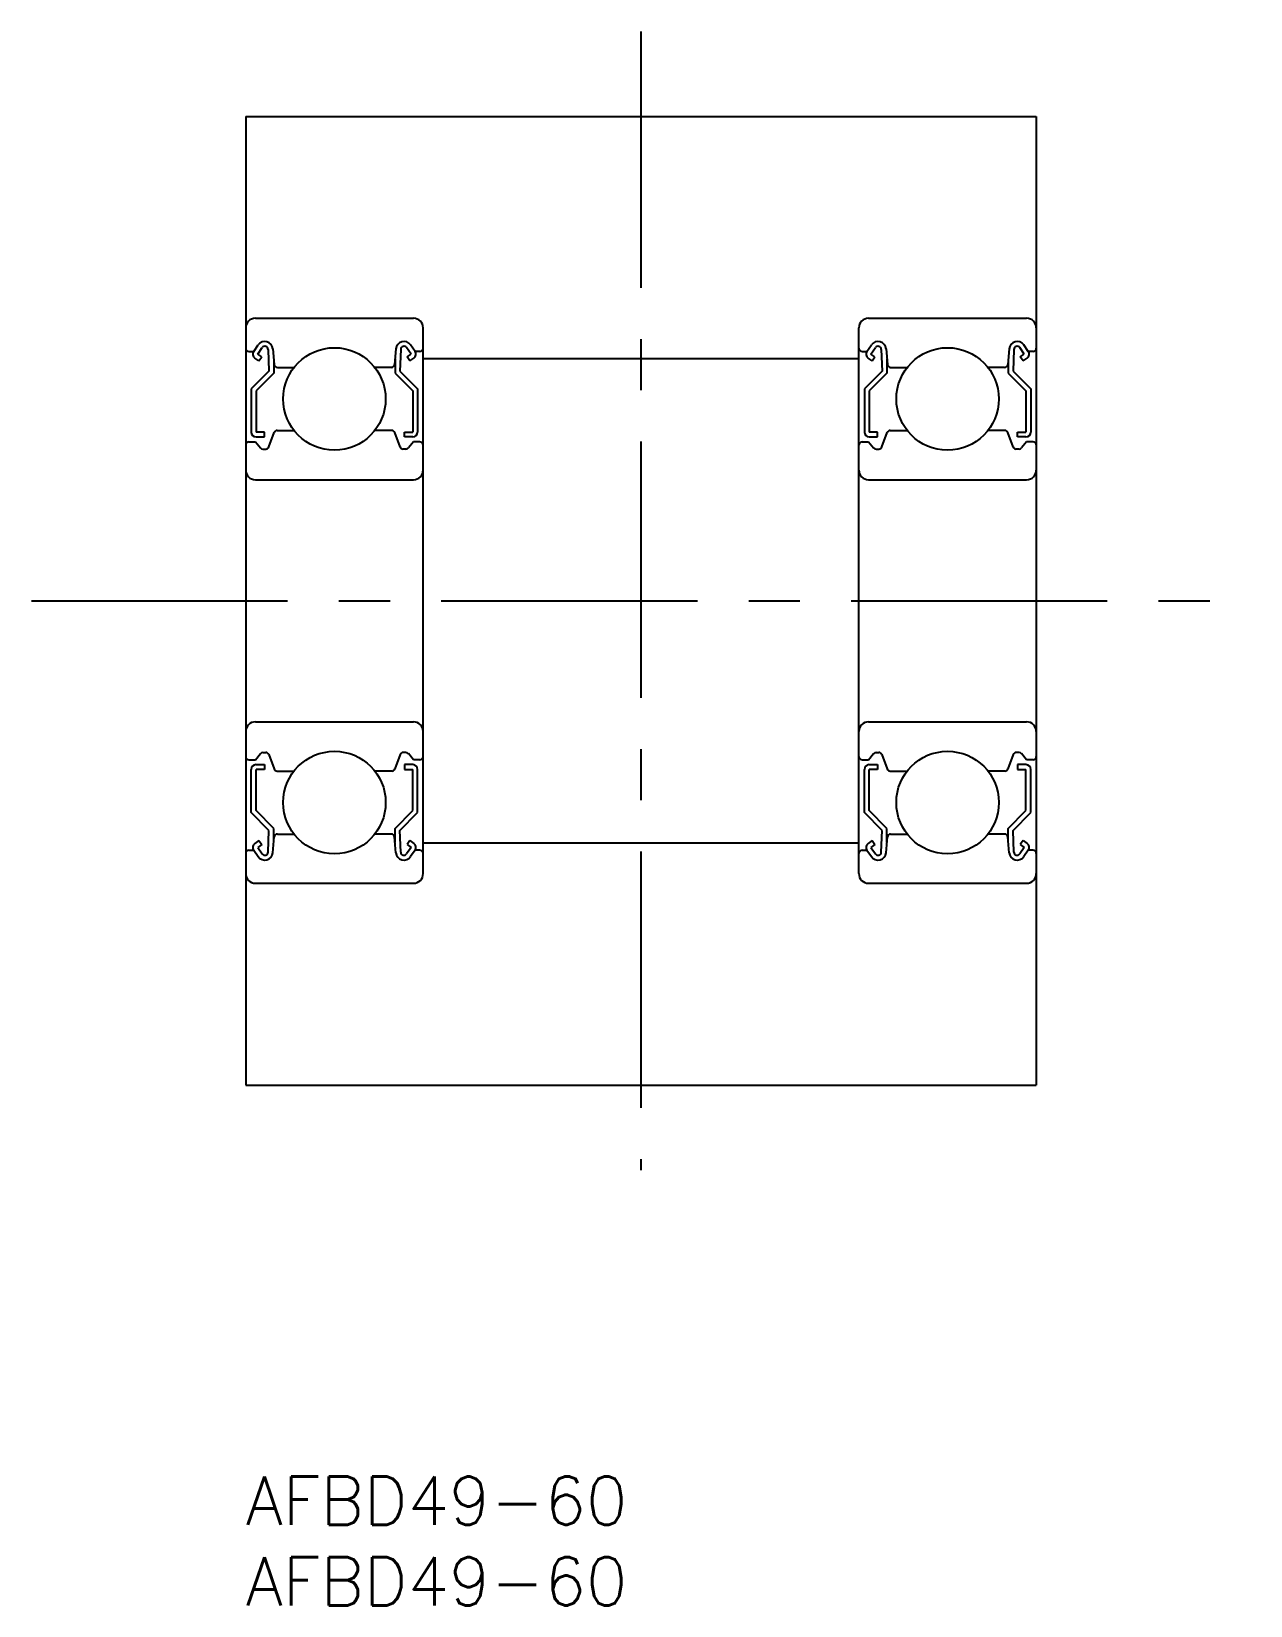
# Model space of a CAD drawing. Extents: x -13.3 to 62.3, y -8 to 89.5.
import ezdxf

# ---------------------------------------------------------------- set-up
doc = ezdxf.new("R2010")
doc.units = 0
doc.header["$LTSCALE"] = 0.5
doc.linetypes.add('CENTER', pattern=[50.8, 31.75, -6.35, 6.35, -6.35])
doc.layers.get('0').update_dxf_attribs({"linetype": 'CONTINUOUS'})
doc.layers.add('CENTER', color=1, linetype='CENTER')
doc.styles.get("Standard").update_dxf_attribs({"font": 'txt.shx', "height": 3, "bigfont": 'bigfont.shx'})

# ---------------------------------------------------------------- blocks, each defined once
blk = doc.blocks.new('*U8')
at = {"color": 7, "linetype": 'CONTINUOUS'}
blk.add_text('AFBD49-60', height=3, dxfattribs=at).set_placement((0, -3))
blk = doc.blocks.new('*U9')
at = {"color": 7, "linetype": 'CONTINUOUS'}
blk.add_text('AFBD49-60', height=3, dxfattribs=at).set_placement((0, -8))

msp = doc.modelspace()

# ---------------------------------------------------------------- linework, layer by layer
at = {"color": 7, "linetype": 'CONTINUOUS'}
for p, q in [((0, 84.239), (49, 84.239)), ((0, 84.239), (0, 24.239)), ((49, 84.239), (49, 24.239)), ((0.6, 71.739), (10.4, 71.739)), ((38.6, 71.739), (48.4, 71.739)), ((11, 37.339), (11, 71.139)), ((38, 37.339), (38, 71.139)), ((0.2, 69.689), (0.5, 69.689)), ((0.5, 69.689), (0.779, 70.086)), ((0.819, 69.099), (0.574, 69.271)), ((0.746, 69.517), (1.028, 69.919)), ((0.991, 69.344), (0.746, 69.517)), ((0.819, 69.099), (0.991, 69.344)), ((1.392, 69.812), (1.442, 68.463)), ((1.686, 69.843), (1.772, 68.871)), ((9.314, 69.843), (9.228, 68.871)), ((9.608, 69.812), (9.558, 68.463)), ((10.254, 69.517), (9.972, 69.919)), ((10.009, 69.344), (10.254, 69.517)), ((10.181, 69.099), (10.009, 69.344)), ((10.181, 69.099), (10.426, 69.271)), ((10.5, 69.689), (10.221, 70.086)), ((10.8, 69.689), (10.5, 69.689)), ((11, 69.239), (38, 69.239)), ((38.2, 69.689), (38.5, 69.689)), ((38.5, 69.689), (38.779, 70.086)), ((38.819, 69.099), (38.574, 69.271)), ((38.746, 69.517), (39.028, 69.919)), ((38.991, 69.344), (38.746, 69.517)), ((38.819, 69.099), (38.991, 69.344)), ((39.392, 69.812), (39.442, 68.463)), ((39.686, 69.843), (39.772, 68.871)), ((47.314, 69.843), (47.228, 68.871)), ((47.608, 69.812), (47.558, 68.463)), ((48.254, 69.517), (47.972, 69.919)), ((48.009, 69.344), (48.254, 69.517)), ((48.181, 69.099), (48.009, 69.344)), ((48.181, 69.099), (48.426, 69.271)), ((48.5, 69.689), (48.221, 70.086)), ((48.8, 69.689), (48.5, 69.689)), ((1.442, 68.463), (0.342, 67.363)), ((1.742, 68.339), (0.642, 67.239)), ((1.742, 69.21), (1.742, 68.339)), ((1.971, 68.689), (2.994, 68.689)), ((9.029, 68.689), (8.006, 68.689)), ((9.258, 69.21), (9.258, 68.339)), ((9.258, 68.339), (10.358, 67.239)), ((9.558, 68.463), (10.658, 67.363)), ((39.442, 68.463), (38.342, 67.363)), ((39.742, 68.339), (38.642, 67.239)), ((39.742, 69.21), (39.742, 68.339)), ((39.971, 68.689), (40.994, 68.689)), ((47.029, 68.689), (46.006, 68.689)), ((47.258, 69.21), (47.258, 68.339)), ((47.258, 68.339), (48.358, 67.239)), ((47.558, 68.463), (48.658, 67.363)), ((0.342, 67.363), (0.342, 64.689)), ((10.658, 67.363), (10.658, 64.689)), ((38.342, 67.363), (38.342, 64.689)), ((48.658, 67.363), (48.658, 64.689)), ((0.642, 67.239), (0.642, 64.689)), ((10.358, 67.239), (10.358, 64.689)), ((38.642, 67.239), (38.642, 64.689)), ((48.358, 67.239), (48.358, 64.689)), ((1.162, 64.689), (0.642, 64.689)), ((0.642, 64.389), (1.162, 64.389)), ((1.162, 64.389), (1.162, 64.689)), ((1.434, 63.771), (1.757, 64.658)), ((1.945, 64.789), (2.994, 64.789)), ((9.055, 64.789), (8.006, 64.789)), ((9.566, 63.771), (9.243, 64.658)), ((9.838, 64.689), (10.358, 64.689)), ((9.838, 64.389), (9.838, 64.689)), ((10.358, 64.389), (9.838, 64.389)), ((39.162, 64.689), (38.642, 64.689)), ((38.642, 64.389), (39.162, 64.389)), ((39.162, 64.389), (39.162, 64.689)), ((39.434, 63.771), (39.757, 64.658)), ((39.945, 64.789), (40.994, 64.789)), ((47.055, 64.789), (46.006, 64.789)), ((47.566, 63.771), (47.243, 64.658)), ((47.838, 64.689), (48.358, 64.689)), ((47.838, 64.389), (47.838, 64.689)), ((48.358, 64.389), (47.838, 64.389)), ((0.2, 64.089), (0.6, 64.089)), ((0.6, 64.089), (0.918, 63.711)), ((1.071, 63.639), (1.246, 63.639)), ((9.929, 63.639), (9.754, 63.639)), ((10.4, 64.089), (10.082, 63.711)), ((10.8, 64.089), (10.4, 64.089)), ((38.2, 64.089), (38.6, 64.089)), ((38.6, 64.089), (38.918, 63.711)), ((39.071, 63.639), (39.246, 63.639)), ((47.929, 63.639), (47.754, 63.639)), ((48.4, 64.089), (48.082, 63.711)), ((48.8, 64.089), (48.4, 64.089)), ((0.6, 61.739), (10.4, 61.739)), ((38.6, 61.739), (48.4, 61.739)), ((0.6, 46.739), (10.4, 46.739)), ((38, 45.989), (38, 45.989)), ((38.6, 46.739), (48.4, 46.739)), ((0.2, 44.389), (0.6, 44.389)), ((0.6, 44.389), (0.918, 44.768)), ((0.642, 44.089), (1.162, 44.089)), ((1.071, 44.839), (1.246, 44.839)), ((1.162, 44.089), (1.162, 43.789)), ((1.434, 44.708), (1.757, 43.821)), ((9.566, 44.708), (9.243, 43.821)), ((9.929, 44.839), (9.754, 44.839)), ((9.838, 44.089), (9.838, 43.789)), ((10.358, 44.089), (9.838, 44.089)), ((10.4, 44.389), (10.082, 44.768)), ((10.8, 44.389), (10.4, 44.389)), ((38.2, 44.389), (38.6, 44.389)), ((38.6, 44.389), (38.918, 44.768)), ((38.642, 44.089), (39.162, 44.089)), ((39.071, 44.839), (39.246, 44.839)), ((39.162, 44.089), (39.162, 43.789)), ((39.434, 44.708), (39.757, 43.821)), ((47.566, 44.708), (47.243, 43.821)), ((47.929, 44.839), (47.754, 44.839)), ((47.838, 44.089), (47.838, 43.789)), ((48.358, 44.089), (47.838, 44.089)), ((48.4, 44.389), (48.082, 44.768)), ((48.8, 44.389), (48.4, 44.389)), ((0.342, 41.115), (0.342, 43.789)), ((0.642, 41.239), (0.642, 43.789)), ((1.162, 43.789), (0.642, 43.789)), ((1.945, 43.689), (2.994, 43.689)), ((9.055, 43.689), (8.006, 43.689)), ((9.838, 43.789), (10.358, 43.789)), ((10.358, 41.239), (10.358, 43.789)), ((10.658, 41.115), (10.658, 43.789)), ((38.342, 41.115), (38.342, 43.789)), ((38.642, 41.239), (38.642, 43.789)), ((39.162, 43.789), (38.642, 43.789)), ((39.945, 43.689), (40.994, 43.689)), ((47.055, 43.689), (46.006, 43.689)), ((47.838, 43.789), (48.358, 43.789)), ((48.358, 41.239), (48.358, 43.789)), ((48.658, 41.115), (48.658, 43.789)), ((1.442, 40.015), (0.342, 41.115)), ((1.742, 40.139), (0.642, 41.239)), ((9.258, 40.139), (10.358, 41.239)), ((9.558, 40.015), (10.658, 41.115)), ((39.442, 40.015), (38.342, 41.115)), ((39.742, 40.139), (38.642, 41.239)), ((47.258, 40.139), (48.358, 41.239)), ((47.558, 40.015), (48.658, 41.115)), ((1.392, 38.666), (1.442, 40.015)), ((1.742, 39.268), (1.742, 40.139)), ((9.258, 39.268), (9.258, 40.139)), ((9.608, 38.666), (9.558, 40.015)), ((39.392, 38.666), (39.442, 40.015)), ((39.742, 39.268), (39.742, 40.139)), ((47.258, 39.268), (47.258, 40.139)), ((47.608, 38.666), (47.558, 40.015)), ((0.819, 39.379), (0.574, 39.207)), ((0.991, 39.134), (0.746, 38.961)), ((0.819, 39.379), (0.991, 39.134)), ((1.686, 38.635), (1.772, 39.607)), ((1.971, 39.789), (2.994, 39.789)), ((9.029, 39.789), (8.006, 39.789)), ((9.314, 38.635), (9.228, 39.607)), ((10.181, 39.379), (10.009, 39.134)), ((10.009, 39.134), (10.254, 38.961)), ((10.181, 39.379), (10.426, 39.207)), ((11, 39.239), (38, 39.239)), ((38.819, 39.379), (38.574, 39.207)), ((38.991, 39.134), (38.746, 38.961)), ((38.819, 39.379), (38.991, 39.134)), ((39.686, 38.635), (39.772, 39.607)), ((39.971, 39.789), (40.994, 39.789)), ((47.029, 39.789), (46.006, 39.789)), ((47.314, 38.635), (47.228, 39.607)), ((48.181, 39.379), (48.009, 39.134)), ((48.009, 39.134), (48.254, 38.961)), ((48.181, 39.379), (48.426, 39.207)), ((0.2, 38.789), (0.5, 38.789)), ((0.5, 38.789), (0.779, 38.392)), ((0.746, 38.961), (1.028, 38.559)), ((10.254, 38.961), (9.972, 38.559)), ((10.5, 38.789), (10.221, 38.392)), ((10.8, 38.789), (10.5, 38.789)), ((38.2, 38.789), (38.5, 38.789)), ((38.5, 38.789), (38.779, 38.392)), ((38.746, 38.961), (39.028, 38.559)), ((48.254, 38.961), (47.972, 38.559)), ((48.5, 38.789), (48.221, 38.392)), ((48.8, 38.789), (48.5, 38.789)), ((0.6, 36.739), (10.4, 36.739)), ((38.6, 36.739), (48.4, 36.739)), ((0, 24.239), (49, 24.239))]:
    msp.add_line(p, q, dxfattribs=at)
for centre in [(5.5, 66.739), (43.5, 66.739), (5.5, 41.739), (43.5, 41.739)]:
    msp.add_circle(centre, 3.175, dxfattribs=at)
for centre, radius, start, end in [((0.6, 71.139), 0.6, 90, 180), ((10.4, 71.139), 0.6, 0, 90), ((38.6, 71.139), 0.6, 90, 180), ((48.4, 71.139), 0.6, 0, 90), ((1.188, 69.799), 0.5, 5.06502, 144.93555), ((9.812, 69.799), 0.5, 35.06445, 174.93498), ((39.188, 69.799), 0.5, 5.06502, 144.93555), ((47.812, 69.799), 0.5, 35.06445, 174.93498), ((0.2, 69.889), 0.2, 180, 270), ((0.745, 69.517), 0.3, 144.93555, 235.03769), ((1.192, 69.804), 0.2, 2.13118, 144.93675), ((9.808, 69.804), 0.2, 35.06325, 177.86882), ((10.255, 69.517), 0.3, 304.96231, 35.06445), ((10.8, 69.889), 0.2, 270, 0), ((38.2, 69.889), 0.2, 180, 270), ((38.745, 69.517), 0.3, 144.93555, 235.03769), ((39.192, 69.804), 0.2, 2.13118, 144.93675), ((47.808, 69.804), 0.2, 35.06325, 177.86882), ((48.255, 69.517), 0.3, 304.96231, 35.06445), ((48.8, 69.889), 0.2, 270, 0), ((1.971, 68.889), 0.2, 185.06502, 270), ((9.029, 68.889), 0.2, 270, 354.93498), ((39.971, 68.889), 0.2, 185.06502, 270), ((47.029, 68.889), 0.2, 270, 354.93498), ((0.642, 64.689), 0.3, 180, 270), ((1.945, 64.589), 0.2, 90, 159.97033), ((9.055, 64.589), 0.2, 20.02967, 90), ((10.358, 64.689), 0.3, 270, 0), ((38.642, 64.689), 0.3, 180, 270), ((39.945, 64.589), 0.2, 90, 159.97033), ((47.055, 64.589), 0.2, 20.02967, 90), ((48.358, 64.689), 0.3, 270, 0), ((0.2, 63.889), 0.2, 90, 180), ((1.071, 63.839), 0.2, 219.99699, 270), ((1.246, 63.839), 0.2, 270, 339.97033), ((9.754, 63.839), 0.2, 200.02967, 270), ((9.929, 63.839), 0.2, 270, 320.00301), ((10.8, 63.889), 0.2, 0, 90), ((38.2, 63.889), 0.2, 90, 180), ((39.071, 63.839), 0.2, 219.99699, 270), ((39.246, 63.839), 0.2, 270, 339.97033), ((47.754, 63.839), 0.2, 200.02967, 270), ((47.929, 63.839), 0.2, 270, 320.00301), ((48.8, 63.889), 0.2, 0, 90), ((0.6, 62.339), 0.6, 180, 270), ((10.4, 62.339), 0.6, 270, 0), ((38.6, 62.339), 0.6, 180, 270), ((48.4, 62.339), 0.6, 270, 0), ((0.6, 46.139), 0.6, 90, 180), ((10.4, 46.139), 0.6, 0, 90), ((38.6, 46.139), 0.6, 90, 180), ((48.4, 46.139), 0.6, 0, 90), ((0.2, 44.589), 0.2, 180, 270), ((0.642, 43.789), 0.3, 90, 180), ((1.071, 44.639), 0.2, 90, 140.00301), ((1.246, 44.639), 0.2, 20.02967, 90), ((9.754, 44.639), 0.2, 90, 159.97033), ((9.929, 44.639), 0.2, 39.99699, 90), ((10.358, 43.789), 0.3, 0, 90), ((10.8, 44.589), 0.2, 270, 0), ((38.2, 44.589), 0.2, 180, 270), ((38.642, 43.789), 0.3, 90, 180), ((39.071, 44.639), 0.2, 90, 140.00301), ((39.246, 44.639), 0.2, 20.02967, 90), ((47.754, 44.639), 0.2, 90, 159.97033), ((47.929, 44.639), 0.2, 39.99699, 90), ((48.358, 43.789), 0.3, 0, 90), ((48.8, 44.589), 0.2, 270, 0), ((1.945, 43.889), 0.2, 200.02967, 270), ((9.055, 43.889), 0.2, 270, 339.97033), ((39.945, 43.889), 0.2, 200.02967, 270), ((47.055, 43.889), 0.2, 270, 339.97033), ((0.745, 38.962), 0.3, 124.96231, 215.06445), ((1.971, 39.589), 0.2, 90, 174.93498), ((9.029, 39.589), 0.2, 5.06502, 90), ((10.255, 38.962), 0.3, 324.93555, 55.03769), ((38.745, 38.962), 0.3, 124.96231, 215.06445), ((39.971, 39.589), 0.2, 90, 174.93498), ((47.029, 39.589), 0.2, 5.06502, 90), ((48.255, 38.962), 0.3, 324.93555, 55.03769), ((0.2, 38.589), 0.2, 90, 180), ((1.188, 38.679), 0.5, 215.06445, 354.93498), ((1.192, 38.674), 0.2, 215.06325, 357.86882), ((9.812, 38.679), 0.5, 185.06502, 324.93555), ((9.808, 38.674), 0.2, 182.13118, 324.93675), ((10.8, 38.589), 0.2, 0, 90), ((38.2, 38.589), 0.2, 90, 180), ((39.188, 38.679), 0.5, 215.06445, 354.93498), ((39.192, 38.674), 0.2, 215.06325, 357.86882), ((47.812, 38.679), 0.5, 185.06502, 324.93555), ((47.808, 38.674), 0.2, 182.13118, 324.93675), ((48.8, 38.589), 0.2, 0, 90), ((0.6, 37.339), 0.6, 180, 270), ((10.4, 37.339), 0.6, 270, 0), ((38.6, 37.339), 0.6, 180, 270), ((48.4, 37.339), 0.6, 270, 0)]:
    msp.add_arc(centre, radius, start, end, dxfattribs=at)
at = {"layer": 'CENTER', "color": 1, "linetype": 'CENTER'}
for p, q in [((24.5, 89.503), (24.5, 18.975)), ((-13.277, 54.239), (62.277, 54.239))]:
    msp.add_line(p, q, dxfattribs=at)

# ---------------------------------------------------------------- block references
at = {"color": 7, "linetype": 'CONTINUOUS'}
for name in ['*U8', '*U9']:
    msp.add_blockref(name, (0, 0), dxfattribs=at)

doc.saveas('drawing.dxf')
